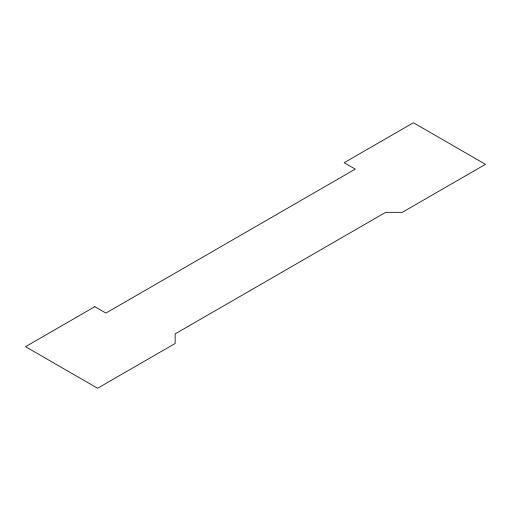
<?xml version="1.0" encoding="UTF-8"?>
<svg xmlns="http://www.w3.org/2000/svg" width="511" height="511" viewBox="0 0 511 511"><rect width="100%" height="100%" fill="white"/><g stroke="black" fill="none" stroke-linecap="round" stroke-linejoin="round"><path stroke-width="0.77" d="M94.81 306.683L25.55 346.675L97.582 388.258L175.158 343.475L175.158 333.875L385.716 212.314L402.336 212.314L485.45 164.325L413.418 122.742L344.159 162.728L355.234 169.128L105.892 313.083L94.81 306.683"/></g></svg>
